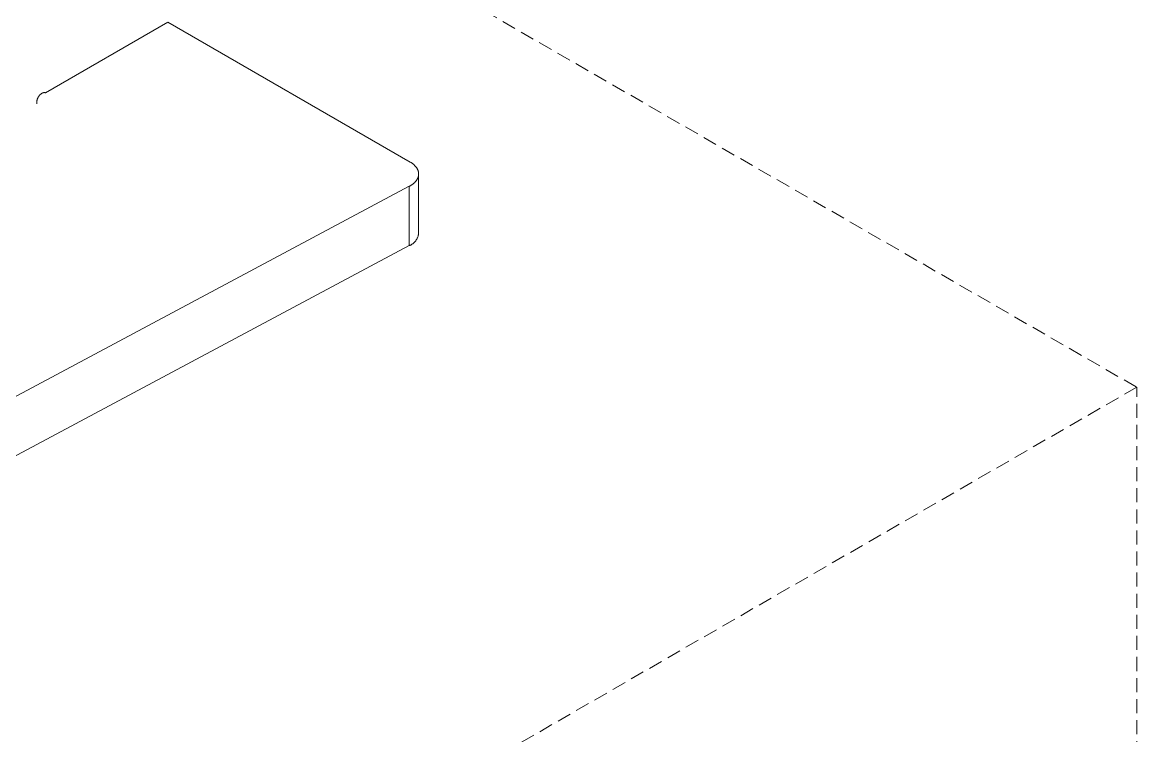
# Model space of a CAD drawing. Header units: millimetres. Extents: x -30 to 4992, y -440 to 3111.
# Drawn here: x 1558.3 to 1658.9, y 10.9 to 75.3 of the extents above; entities that cross this region are included whole.
import ezdxf

# ---------------------------------------------------------------- set-up
doc = ezdxf.new("R2010")
doc.units = ezdxf.units.MM
doc.linetypes.add('HIDDEN', pattern=[1.905, 1.27, -0.635])
doc.layers.add('ZANO_R', color=7, linetype='Continuous', lineweight=0)
doc.layers.add('ZANO_R_przerywana', color=7, linetype='HIDDEN', lineweight=0)

msp = doc.modelspace()

# ---------------------------------------------------------------- linework, layer by layer
at = {"layer": 'ZANO_R'}
for p, q in [((1571.41, 75.34), (1560.37, 68.96)), ((1593.28, 62.71), (1571.41, 75.34)), ((1559.64, 68.44), (1559.63, 68.41)), ((1559.65, 68.46), (1559.64, 68.44)), ((1559.66, 68.49), (1559.65, 68.46)), ((1559.67, 68.51), (1559.66, 68.49)), ((1559.68, 68.54), (1559.67, 68.51)), ((1559.7, 68.56), (1559.68, 68.54)), ((1559.71, 68.59), (1559.7, 68.56)), ((1559.72, 68.61), (1559.71, 68.59)), ((1559.74, 68.63), (1559.72, 68.61)), ((1559.75, 68.65), (1559.74, 68.63)), ((1559.77, 68.67), (1559.75, 68.65)), ((1559.78, 68.7), (1559.77, 68.67)), ((1559.8, 68.72), (1559.78, 68.7)), ((1559.81, 68.73), (1559.8, 68.72)), ((1559.83, 68.75), (1559.81, 68.73)), ((1559.85, 68.77), (1559.83, 68.75)), ((1559.86, 68.79), (1559.85, 68.77)), ((1559.88, 68.81), (1559.86, 68.79)), ((1559.9, 68.83), (1559.88, 68.81)), ((1559.92, 68.84), (1559.9, 68.83)), ((1559.94, 68.86), (1559.92, 68.84)), ((1559.96, 68.87), (1559.94, 68.86)), ((1559.98, 68.89), (1559.96, 68.87)), ((1559.99, 68.9), (1559.98, 68.89)), ((1560.01, 68.92), (1559.99, 68.9)), ((1560.02, 68.92), (1560.01, 68.92)), ((1560.03, 68.93), (1560.02, 68.92)), ((1560.04, 68.93), (1560.03, 68.93)), ((1560.05, 68.94), (1560.04, 68.93)), ((1560.06, 68.94), (1560.05, 68.94)), ((1560.07, 68.95), (1560.06, 68.94)), ((1560.08, 68.95), (1560.07, 68.95)), ((1560.09, 68.96), (1560.08, 68.95)), ((1560.1, 68.96), (1560.09, 68.96)), ((1560.11, 68.97), (1560.1, 68.96)), ((1560.12, 68.97), (1560.11, 68.97)), ((1560.13, 68.97), (1560.12, 68.97)), ((1560.14, 68.98), (1560.13, 68.97)), ((1560.15, 68.98), (1560.14, 68.98)), ((1560.16, 68.98), (1560.15, 68.98)), ((1560.17, 68.98), (1560.16, 68.98)), ((1560.18, 68.99), (1560.17, 68.98)), ((1560.19, 68.99), (1560.18, 68.99)), ((1560.2, 68.99), (1560.19, 68.99)), ((1560.21, 68.99), (1560.2, 68.99)), ((1560.22, 68.99), (1560.21, 68.99)), ((1560.23, 68.99), (1560.22, 68.99)), ((1560.24, 68.99), (1560.23, 68.99)), ((1560.25, 68.99), (1560.24, 68.99)), ((1560.26, 68.99), (1560.25, 68.99)), ((1560.25, 68.99), (1560.25, 68.99)), ((1560.27, 68.99), (1560.26, 68.99)), ((1560.28, 68.99), (1560.27, 68.99)), ((1560.29, 68.99), (1560.28, 68.99)), ((1560.3, 68.99), (1560.29, 68.99)), ((1560.29, 68.99), (1560.29, 68.99)), ((1560.31, 68.99), (1560.3, 68.99)), ((1560.32, 68.98), (1560.31, 68.99)), ((1560.33, 68.98), (1560.32, 68.98)), ((1560.34, 68.98), (1560.33, 68.98)), ((1560.33, 68.98), (1560.33, 68.98)), ((1560.35, 68.97), (1560.34, 68.98)), ((1560.36, 68.97), (1560.35, 68.97)), ((1560.35, 68.97), (1560.35, 68.97)), ((1560.37, 68.96), (1560.36, 68.97)), ((1559.58, 68.19), (1559.57, 68.16)), ((1559.57, 68.16), (1559.57, 68.14)), ((1559.57, 68.14), (1559.57, 68.13)), ((1559.57, 68.13), (1559.57, 68.12)), ((1559.57, 68.12), (1559.57, 68.11)), ((1559.57, 68.11), (1559.57, 68.1)), ((1559.57, 68.1), (1559.57, 68.08)), ((1559.57, 68.08), (1559.58, 68.07)), ((1559.59, 68.26), (1559.58, 68.23)), ((1559.58, 68.23), (1559.58, 68.21)), ((1559.58, 68.21), (1559.58, 68.19)), ((1559.58, 68.07), (1559.58, 68.06)), ((1559.58, 68.06), (1559.58, 68.05)), ((1559.58, 68.05), (1559.58, 68.04)), ((1559.58, 68.04), (1559.58, 68.03)), ((1559.58, 68.03), (1559.58, 68.02)), ((1559.58, 68.02), (1559.58, 68.02)), ((1559.58, 68.02), (1559.59, 68.01)), ((1559.6, 68.31), (1559.59, 68.28)), ((1559.59, 68.28), (1559.59, 68.26)), ((1559.59, 68.01), (1559.59, 68)), ((1559.59, 68), (1559.59, 67.99)), ((1559.59, 67.99), (1559.59, 67.98)), ((1559.61, 68.36), (1559.6, 68.34)), ((1559.6, 68.34), (1559.6, 68.31)), ((1559.62, 68.39), (1559.61, 68.36)), ((1559.63, 68.41), (1559.62, 68.39)), ((1593.28, 62.71), (1593.33, 62.69)), ((1593.33, 62.69), (1593.37, 62.66)), ((1593.37, 62.66), (1593.42, 62.63)), ((1593.42, 62.63), (1593.46, 62.6)), ((1593.46, 62.6), (1593.5, 62.57)), ((1593.5, 62.57), (1593.54, 62.54)), ((1593.54, 62.54), (1593.58, 62.51)), ((1593.58, 62.51), (1593.61, 62.48)), ((1593.61, 62.48), (1593.65, 62.45)), ((1593.65, 62.45), (1593.69, 62.41)), ((1593.69, 62.41), (1593.72, 62.38)), ((1593.72, 62.38), (1593.75, 62.35)), ((1593.75, 62.35), (1593.78, 62.31)), ((1593.78, 62.31), (1593.81, 62.28)), ((1593.81, 62.28), (1593.84, 62.24)), ((1593.84, 62.24), (1593.86, 62.21)), ((1593.86, 62.21), (1593.88, 62.19)), ((1593.88, 62.19), (1593.89, 62.17)), ((1593.89, 62.17), (1593.9, 62.15)), ((1593.9, 62.15), (1593.91, 62.14)), ((1593.91, 62.14), (1593.92, 62.12)), ((1593.92, 62.12), (1593.93, 62.1)), ((1593.93, 62.1), (1593.94, 62.08)), ((1593.94, 62.08), (1593.95, 62.06)), ((1593.95, 62.06), (1593.96, 62.04)), ((1593.96, 62.04), (1593.97, 62.02)), ((1593.97, 62.02), (1593.98, 62.01)), ((1593.98, 62.01), (1593.98, 61.99)), ((1593.98, 61.99), (1593.99, 61.97)), ((1593.99, 61.97), (1594, 61.95)), ((1594, 61.95), (1594.01, 61.93)), ((1594.01, 61.93), (1594.01, 61.91)), ((1594.01, 61.91), (1594.02, 61.89)), ((1594.02, 61.39), (1594.01, 61.37)), ((1594.02, 61.89), (1594.02, 61.87)), ((1594.02, 61.87), (1594.03, 61.86)), ((1594.03, 61.42), (1594.02, 61.41)), ((1594.02, 61.41), (1594.02, 61.39)), ((1594.03, 61.86), (1594.03, 61.84)), ((1594.03, 61.84), (1594.04, 61.82)), ((1594.04, 61.46), (1594.03, 61.44)), ((1594.03, 61.44), (1594.03, 61.42)), ((1594.04, 61.82), (1594.04, 61.8)), ((1594.04, 61.8), (1594.04, 61.78)), ((1594.04, 61.78), (1594.05, 61.76)), ((1594.05, 61.52), (1594.04, 61.5)), ((1594.04, 61.5), (1594.04, 61.48)), ((1594.04, 61.48), (1594.04, 61.46)), ((1594.05, 61.76), (1594.05, 61.74)), ((1594.05, 61.74), (1594.05, 61.72)), ((1594.05, 61.72), (1594.05, 61.7)), ((1594.05, 61.7), (1594.05, 61.69)), ((1594.05, 61.69), (1594.05, 61.67)), ((1594.05, 61.67), (1594.05, 61.65)), ((1594.05, 61.65), (1594.05, 61.63)), ((1594.05, 61.63), (1594.05, 61.61)), ((1594.05, 61.61), (1594.05, 56.28)), ((1594.05, 61.61), (1594.05, 61.59)), ((1594.05, 61.59), (1594.05, 61.57)), ((1594.05, 61.57), (1594.05, 61.56)), ((1594.05, 61.56), (1594.05, 61.54)), ((1594.05, 61.54), (1594.05, 61.52)), ((1434.6, -24.18), (1593.21, 60.53)), ((1593.26, 60.55), (1593.21, 60.53)), ((1593.21, 60.53), (1593.21, 55.16)), ((1593.3, 60.58), (1593.26, 60.55)), ((1593.35, 60.61), (1593.3, 60.58)), ((1593.39, 60.63), (1593.35, 60.61)), ((1593.43, 60.66), (1593.39, 60.63)), ((1593.48, 60.69), (1593.43, 60.66)), ((1593.52, 60.72), (1593.48, 60.69)), ((1593.56, 60.75), (1593.52, 60.72)), ((1593.59, 60.78), (1593.56, 60.75)), ((1593.63, 60.82), (1593.59, 60.78)), ((1593.67, 60.85), (1593.63, 60.82)), ((1593.7, 60.88), (1593.67, 60.85)), ((1593.73, 60.92), (1593.7, 60.88)), ((1593.77, 60.95), (1593.73, 60.92)), ((1593.8, 60.98), (1593.77, 60.95)), ((1593.82, 61.02), (1593.8, 60.98)), ((1593.85, 61.06), (1593.82, 61.02)), ((1593.87, 61.09), (1593.85, 61.06)), ((1593.89, 61.11), (1593.87, 61.09)), ((1593.9, 61.13), (1593.89, 61.11)), ((1593.91, 61.15), (1593.9, 61.13)), ((1593.92, 61.16), (1593.91, 61.15)), ((1593.93, 61.18), (1593.92, 61.16)), ((1593.94, 61.2), (1593.93, 61.18)), ((1593.95, 61.22), (1593.94, 61.2)), ((1593.96, 61.24), (1593.95, 61.22)), ((1593.97, 61.26), (1593.96, 61.24)), ((1593.98, 61.27), (1593.97, 61.26)), ((1593.99, 61.31), (1593.98, 61.29)), ((1593.98, 61.29), (1593.98, 61.27)), ((1594, 61.33), (1593.99, 61.31)), ((1594.01, 61.37), (1594, 61.35)), ((1594, 61.35), (1594, 61.33)), ((1593.49, 55.32), (1593.53, 55.34)), ((1593.53, 55.34), (1593.56, 55.37)), ((1593.56, 55.37), (1593.6, 55.4)), ((1593.6, 55.4), (1593.63, 55.43)), ((1593.63, 55.43), (1593.67, 55.47)), ((1593.67, 55.47), (1593.7, 55.5)), ((1593.7, 55.5), (1593.73, 55.53)), ((1593.73, 55.53), (1593.76, 55.57)), ((1593.76, 55.57), (1593.79, 55.6)), ((1593.79, 55.6), (1593.81, 55.64)), ((1593.81, 55.64), (1593.84, 55.68)), ((1593.84, 55.68), (1593.86, 55.72)), ((1593.86, 55.72), (1593.89, 55.76)), ((1593.89, 55.76), (1593.91, 55.8)), ((1593.91, 55.8), (1593.93, 55.84)), ((1593.93, 55.84), (1593.95, 55.88)), ((1593.95, 55.88), (1593.97, 55.92)), ((1593.97, 55.92), (1593.98, 55.97)), ((1593.98, 55.97), (1594, 56.01)), ((1594, 56.01), (1594.01, 56.05)), ((1594.01, 56.05), (1594.02, 56.1)), ((1594.02, 56.1), (1594.03, 56.14)), ((1594.03, 56.14), (1594.04, 56.19)), ((1594.04, 56.19), (1594.05, 56.23)), ((1594.05, 56.23), (1594.05, 56.28)), ((1434.6, -29.54), (1593.21, 55.16)), ((1593.21, 55.16), (1593.25, 55.18)), ((1593.25, 55.18), (1593.29, 55.2)), ((1593.29, 55.2), (1593.34, 55.22)), ((1593.34, 55.22), (1593.38, 55.24)), ((1593.38, 55.24), (1593.42, 55.27)), ((1593.42, 55.27), (1593.45, 55.29)), ((1593.45, 55.29), (1593.49, 55.32))]:
    msp.add_line(p, q, dxfattribs=at)
at = {"layer": 'ZANO_R_przerywana'}
for p, q in [((1583.5, 85.89), (1658.88, 42.37)), ((1658.88, 42.37), (1101.55, -279.4)), ((1658.88, -118.52), (1658.88, 42.37))]:
    msp.add_line(p, q, dxfattribs=at)

doc.saveas('drawing.dxf')
